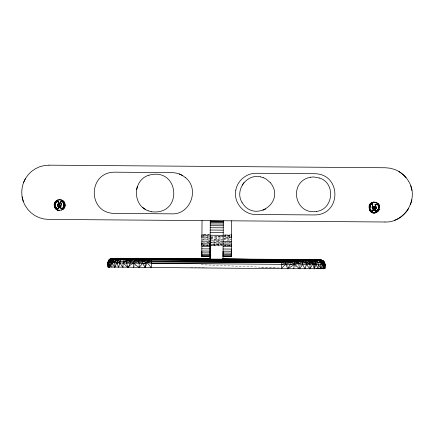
<?xml version="1.0" encoding="UTF-8"?>
<svg xmlns="http://www.w3.org/2000/svg" width="434" height="434" viewBox="0 0 434 434"><rect width="100%" height="100%" fill="white"/><g stroke="black" fill="none" stroke-linecap="round" stroke-linejoin="round"><path stroke-width="0.33" stroke-dasharray="2.17 1.63" d="M287.693 266.221L287.699 264.979M295.207 266.85L296.682 265.565M133.824 266.53L135.945 264.962M226.96 240.349L231.403 239.373L223.803 238.467M223.792 239.177L231.414 237.599L223.814 236.828M222.506 239.394L210.121 241.092L222.485 242.053M203.117 245.253L207.561 244.651M222.474 243.691L210.11 242.861L222.496 241.271M223.814 236.025L231.436 235.217M208.228 240.349L209.497 240.214M210.805 237.371L222.528 236.161M209.513 238.358L201.897 239.145L209.503 240.073M223.803 238.331L231.42 237.599L223.803 237.539M223.765 242.899L231.382 242.167L223.77 242.107M208.206 243.024L209.476 242.915M223.814 236.714L231.43 236.156L223.825 235.597M222.468 244.445L210.094 245.248L222.458 245.573M210.11 242.861L222.485 242.139M210.75 244.277L222.468 243.762M223.825 235.526L230.801 235.239M209.541 234.745L203.193 234.946L209.535 235.044M210.745 245.232L222.463 244.96L210.099 244.304L222.468 244.402M203.112 245.4L209.459 245.259M209.541 234.723L201.929 234.745L209.535 235.396M231.436 234.886L223.825 234.903L230.801 235.19M210.089 245.573L222.458 245.59M203.188 235.396L209.535 235.445M223.814 236.096L231.425 236.156M210.81 236.666L222.528 236.758M203.172 237.382L209.519 237.431M210.799 237.441L222.517 237.534M210.799 238.299L222.517 238.391M203.161 239.15L209.503 239.199M210.137 239.205L222.506 239.302M203.139 242.807L209.481 242.856M210.767 242.866L222.479 242.953M223.749 244.95L231.36 245.009L223.743 245.546L231.36 245.411L225.024 244.635M190.645 267.333L206.242 267.452M261.165 267.87L276.756 267.995M223.743 245.601L231.355 245.736M201.848 245.427L209.454 245.563M201.257 264.735L280.158 267.973M221.232 235.998L222.528 236.063M203.117 244.852L209.459 245.21M210.783 240.203L222.496 241.136M203.188 236.042L209.524 236.606M201.853 244.781L209.459 245.514M201.908 237.371L209.513 238.223M229.483 241.944L230.752 242.091M223.787 239.384L231.393 240.311M217.326 235.993L222.528 236.676M201.929 234.989L209.53 236.535M210.148 238.293L222.496 241.044M206.307 242.015L209.481 242.72M121.515 260.66L122.686 260.932M201.918 235.928L209.513 238.114M300.23 264.952L301.283 265.689M216.637 237.588L216.637 241.901"/><path stroke-width="0.65" d="M201.783 254.378L210.023 254.443L210.007 256.456L201.761 256.391L202.043 220.591M201.929 234.989L201.908 237.371M210.007 256.456L210.013 255.55L201.772 255.485L201.761 256.391M231.317 251.237L231.273 256.619L223.027 256.554L223.071 251.172L231.317 251.237L231.333 249.067L223.092 249.002M231.273 256.619L231.539 220.819M231.36 245.009L231.355 245.736L231.365 244.467M231.436 235.217L231.436 234.886L231.414 237.599M303.914 260.102L305.503 261.149L306.361 264.49L309.952 268.836C309.941 265.993 310.527 262.418 308.004 260.384L113.388 258.762L109.064 259.923L108.625 260.508L108.099 261.919L107.941 267.029L281.541 268.695L324.92 268.695C327.925 256.423 313.793 260.557 307.017 259.651L112.867 258.528L110.225 258.962C107.317 260.546 108.061 264.398 108.381 267.078C107.605 263.839 108.901 257.427 113.388 258.762L281.606 260.259L285.556 260.015L285.963 264.387L287.715 268.744L294.561 264.442L302.514 262.993L309.675 263.009L315.881 264.49L324.898 264.377C323.086 256.478 312.626 261.599 307.044 260.107M56.089 209.215L57.717 210.17L59.566 210.512L56.859 209.763L57.18 208.683L54.261 205.987C52.899 199.591 62.897 197.318 64.72 203.269C67.487 210.365 55.281 213.457 54.261 205.987L56.187 202.412L58.264 201.365L59.241 204.061L60.673 205.282L59.067 205.271M139.482 258.897L151.417 259.055L151.352 267.697L147.007 262.565L142.781 261.111L138.717 260.449L130.46 261.669L126.592 263.107L108.028 262.706L108.625 260.508L109.601 259.358L110.909 258.621L112.791 258.339L210.533 259.261L210.175 235.239L223.195 235.337M210.164 241.467L210.533 259.261L209.98 259.011L210.045 251.069M210.289 220.656L210.056 251.069L201.81 251.009L201.772 255.485M223.309 220.754L223.011 259.358L321.35 260.042M378.323 208.938L378.567 207.539L379.576 206.606L378.345 206.139L378.947 204.832L377.748 203.378L377.206 204.354C378.703 205.922 379.05 208.439 377.64 210.181L376.761 210.745L377.645 210.181L379.576 206.606L378.415 204.051L376.126 202.423L373.327 202.157L371.553 202.786L369.551 204.756L369.942 208.184L371.482 212.183L373.49 210.278L377.683 211.689L373.49 210.278L372.502 208.819L372.54 203.698C369.594 204.506 370.099 207.886 369.513 210.181C374.721 218.416 385.088 206.459 376.126 202.423C362.797 199.895 370.934 221.47 379.311 209.4C378.085 212.768 373.424 213.973 370.712 211.635M61.427 210.197L63.738 208.608C66.066 205.803 64.937 201.267 61.503 200.003M108.473 262.744L109.699 267.138L111.939 262.858L114.782 261.431L117.538 260.796C120.549 262.017 123.853 261.626 126.94 260.937C131.833 261.241 135.435 264.783 139.124 267.588L139.168 263.248L138.484 261.756L139.07 259.472L139.726 258.881M108.299 261.225L109.943 260.617L110.887 259.467C115.167 260.774 119.665 259.179 124.151 259.733C130.623 258.989 137.068 259.852 143.556 258.919L142.987 259.95L142.65 263.281L145.178 267.642L145.216 263.308L147.007 262.565L151.395 261.87L281.601 261.024L293.297 260.064L293.943 260.666L294.496 262.955L293.764 268.776M201.848 245.427L201.87 242.796M209.98 259.011L210.045 250.95M210.078 246.919L210.116 242.861L210.533 259.261L117.625 258.653C114.777 259.83 111.446 260.264 109.363 262.782L109.699 267.138C110.681 264.322 110.16 260.199 113.388 258.762M210.273 221.644L210.278 221.21L223.298 221.329L223.288 222.723L210.268 222.626M223.293 221.747L223.298 221.307L210.278 221.232L210.278 221.709L223.293 221.807M272.08 259.543L308.33 259.754M58.894 202.542L56.93 200.367L54.934 202.336L56.187 202.412L54.272 204.105L55.509 203.654C54.966 205.461 55.606 207.598 57.18 208.683L60.793 206.904L61.666 204.403L60.402 202.022L61.872 201.403L62.355 200.41L59.648 199.662L56.93 200.367L54.934 202.336L58.264 201.365L56.93 200.367M116.345 258.545L115.01 258.805L113.345 260.085L111.939 262.858L114.836 267.263L114.782 261.431L115.433 260.129L116.42 259.163L119.35 258.892L114.782 261.431L110.936 261.344L109.498 259.961M133.325 267.528L133.374 263.188L135.153 259.429L136.016 258.843M223.027 256.554L231.273 256.391M111.869 267.198L111.939 262.858M375.877 211.309L375.139 209.579L376.365 207.875L375.171 206.969L373.403 206.801L372.09 207.132L372.502 208.819L372.09 207.132L372.323 206.465L374.428 206.438L375.171 206.969L375.215 210.973L377.645 210.181L378.508 208.249M123.104 258.675C120.994 258.832 120.006 261.149 119.925 263.009L122.93 267.398C123.229 264.566 122.355 260.216 125.562 258.707L147.468 258.952L147.007 262.565L145.178 267.642M108.549 261.577L108.625 260.508L109.059 260.476M135.153 259.429L126.94 260.937L123.115 263.058L127.889 267.463C130.281 265.055 129.896 261.626 131.741 259.065L132.462 258.8L128.252 259.022L126.94 260.937L126.592 263.107L142.65 263.281L147.007 262.565L151.385 263.357L281.59 262.185L297.588 260.357L314.742 260.096L316.581 260.704L317.916 262.31L318.393 264.485L318.041 268.825L314.683 261.149L312.485 260.107M371.482 212.183L373.484 210.089L372.329 211.287L370.386 209.53L369.513 210.181L369.952 206.763M324.334 262.201L323.569 264.431L323.167 268.776C322.31 265.749 322.706 261.691 319.402 260.053L323.373 261.035L324.334 262.201L324.898 264.377L324.48 268.738L322.337 260.628L320.596 259.999L322.337 260.628L324.334 262.201L324.48 268.738M384.969 221.996L48.613 219.409L43.905 218.964L39.353 217.705L35.078 215.671L31.226 212.931L27.912 209.562L25.264 205.667C20.49 197.399 20.691 186.766 25.476 178.548L23.441 182.817M148.819 175.217C132.478 180.11 132.294 205.743 148.547 210.897M384.931 221.996C404.987 222.968 419.369 198.539 408.736 181.493L408.768 181.493C405.53 176.047 400.56 171.707 394.614 169.461L390.09 168.202L385.349 167.752L49.031 165.164M373.49 210.278L373.403 206.801L372.323 206.465L372.887 203.785L369.551 204.756L370.419 205.423L369.893 207.474M324.453 264.404L324.209 262.917L320.84 260.324L320.249 260.671L320.021 262.293L321.003 268.803L318.393 264.485M55.764 207.11L54.89 207.761L56.859 209.763L58.872 207.859L57.467 205.423L57.706 204.045L59.241 204.061L58.899 202.184L58.905 205.911L60.793 206.904L60.391 208.239L63.738 208.608L63.418 207.17L63.89 204.409L62.355 200.41L60.342 202.374L61.666 204.403M114.836 267.263L118.314 259.641L115.01 258.805L112.156 259.51L109.943 260.617L109.363 262.782L108.744 261.263M136.504 189.663L137.388 186.474M411.85 199.792L410.591 204.349M321.003 268.803L322.256 264.452M119.925 263.009L118.547 267.328L117.061 262.961L114.782 261.431M309.909 260.107C313.771 260.861 312.995 266.123 314.33 268.836L315.881 264.49L317.916 262.31L320.021 262.293L322.023 262.966L323.569 264.431M375.068 205.282L375.524 204.273M60.885 208.287L60.624 205.466L59.073 204.143L57.554 204.371L57.706 204.045M260.302 176.817C246.49 173.622 234.512 190.45 242.058 202.456M316.663 260.085L318.605 260.688L320.021 262.293L322.337 260.628L320.2 260.026L320.84 260.324M321.491 260.492L321.659 260.205L322.755 260.568L320.194 259.933L321.659 260.205L323.905 261.545L321.659 260.205L318.209 259.863L223 259.109M58.769 204.864L59.241 204.061L57.554 204.371M309.952 268.836L312.979 263.742L317.916 262.31C314.221 260.308 309.773 261.062 306.225 263.004L302.162 261.68L289.467 260.037L285.773 260.612L281.606 260.259L151.412 259.581C145.737 259.684 139.819 258.214 134.518 261.024L127.504 259.782L123.294 261.572M287.715 268.744L290.308 264.42L289.766 260.313M320.525 264.469L323.471 261.604L323.373 261.035L322.077 260.275M375.269 209.438L373.853 208.521L372.323 206.465L375.171 206.969L373.674 208.439L375.269 209.438L376.37 207.875L376.148 206.492L374.998 204.544L377.748 203.378M151.385 263.357L294.561 264.442L299.569 268.803L302.634 264.48L302.162 261.68L301.277 260.367L300.556 260.091M25.438 178.548L28.215 174.696L31.546 171.376L35.48 168.696L39.744 166.732L44.355 165.544L49.069 165.164M242.194 185.096L243.946 182.633M375.139 209.579L376.365 207.875L374.428 206.438M211.564 259.396L214.412 259.402M139.124 267.588L142.65 263.281L145.216 263.308M109.384 260.096L111.321 258.588L116.328 258.279L210.533 259.261L210.099 244.304M63.066 209.269L64.286 207.837M61.557 208.58L63.022 207.761L63.7 206.519L63.89 204.409L63.06 202.461L63.793 201.631L62.355 200.41M394.256 220.434L394.224 220.434C400.175 218.242 405.237 214.011 408.562 208.618L408.524 208.618M54.261 205.987L55.264 205.054M109.064 259.923L110.909 258.621L112.791 258.339M119.399 259.244L121.053 259.244L123.082 258.257M290.308 264.42C296.314 262.494 302.883 260.655 309.198 261.697L310.983 260.389M242.047 202.456C254.649 223.738 285.952 202.19 270.534 182.833M60.342 202.374L61.872 201.403L63.06 202.461M126.592 263.107L127.889 267.463C134.019 259.787 143.551 262.657 151.412 259.581L281.601 261.024L298.668 263.709L304.76 260.378M56.154 200.904L57.793 199.976M370.777 203.324L372.415 202.396L374.271 202.081M301.277 260.367C294.16 261.848 286.011 261.805 281.541 268.695L281.606 259.982L151.417 259.055L138.717 260.449M372.54 203.698L369.551 204.756M57.18 208.683L58.867 207.859L60.624 205.466L59.057 205.315M117.061 262.961L120.126 261.528M262.961 210.246L265.711 208.993M112.401 258.545L111.484 258.876L110.909 258.621M281.574 264.36L285.946 262.901L290.21 262.244M117.538 260.796L121.075 259.689M305.503 261.149L308.004 260.384M110.225 258.962L112.797 258.431M148.813 175.217C179.573 166.569 183.452 215.432 151.726 211.776M310.69 177.208C288.29 181.087 294.03 215.101 316.457 211.445M316.446 211.439C333.453 209.492 335.949 183.191 319.625 178.059M322.099 261.094C313.88 258.572 306.957 267.447 298.668 263.709L297.588 260.357L297.008 260.08L293.943 260.666M120.506 258.263L119.328 258.507L122.003 258.507M115.439 258.447L116.328 258.279M139.07 259.472L142.987 259.95L147.072 261.149L151.406 260.557L281.601 261.024M121.053 259.244L122.789 259.033M62.404 208.727L63.738 208.608L63.022 207.761L63.95 205.119L63.445 203.063L63.793 201.631L64.72 203.269L64.943 206.069M315.366 259.847L313.636 260.004L314.807 260.15M374.998 204.544L377.206 204.354L378.947 204.832M310.679 177.208L313.706 176.963L319.636 178.059M109.601 259.358L110.03 259.331M143.253 259.19L147.468 258.952M125.003 258.979L129.104 258.756M303.089 259.733L304.321 259.673M221.736 259.451L221.014 259.499M109.693 266.948L107.941 267.029L108.099 261.919L108.272 265.087M226.109 259.543L227.514 259.527M205.396 259.38L207.767 259.342L151.417 259.055M114.782 258.507L112.867 258.528L110.887 259.467L110.648 259M135.983 258.29L210.376 258.838M302.634 264.48L304.999 268.825L306.361 264.49L309.979 264.496L312.979 263.742L314.325 264.496L315.881 264.49M227.172 259.494L223.239 259.472L227.725 259.51M225.946 259.483L223.239 259.472L225.262 259.51M213.707 259.386L210.539 259.364L211.949 259.386M398.922 171.49L402.736 174.229L406.088 177.598M410.738 185.795L411.926 190.369M22.074 196.792L23.262 201.371M210.262 223.96L223.282 224.058M210.246 225.669L223.266 225.772M210.235 227.714L223.255 227.817M210.219 230.036L223.233 230.134M210.197 232.564L223.217 232.667M201.886 241.136L210.132 241.201M223.152 241.299L231.398 241.364M201.864 243.832L210.11 243.897M223.13 243.995L231.376 244.06M201.843 246.425L210.089 246.485M223.109 246.588L231.355 246.653M201.826 248.839L210.072 248.904M201.794 252.87L210.04 252.935M223.06 253.038L231.3 253.098M223.043 254.541L231.289 254.606M223.033 255.653L231.279 255.713M201.767 256.163L210.007 256.228M222.582 258.93L281.574 259.386M281.574 259.635L295.223 259.749M151.385 258.382L202.917 258.876M222.582 259.065L248.346 259.315M125.562 258.707L138.158 258.876M147.435 258.355L210.533 259.261L210.094 245.248L210.132 246.875M223.016 259.499L224.703 259.532M219.007 259.483L216.902 259.413M316.164 268.429L324.92 268.695L324.898 264.339M215.188 259.429L215.817 259.445L211.922 259.418M207.235 259.348L208.711 259.391M143.372 258.387L144.674 258.458M296.975 259.527L300.03 259.738M324.203 262.82L324.648 262.852M313.657 260.384L316.581 260.704M285.773 260.612L298.473 262.288M125.947 258.257L127.656 258.447M285.946 262.901L281.59 262.185L151.395 261.87L147.072 261.149M309.198 261.697L315.686 263.004M134.518 261.024L138.484 261.756L142.65 263.281M319.598 260.129L317.325 259.89L318.171 260.237M132.435 258.273L133.509 258.507M54.89 207.761L56.626 208.239L56.859 209.763M260.297 176.817L263.221 177.625M185.367 177.549C181.662 174.473 176.963 172.721 172.152 172.623L114.652 172.179C87.668 172.119 87.359 213.056 114.337 213.409L171.837 213.848C190.314 214.906 200.031 188.839 185.361 177.549M148.536 210.897L151.737 211.776M318.22 260.069L320.249 260.671M321.328 261.653L323.026 262.255M373.674 208.439L373.403 206.801M263.21 177.625L265.95 178.922L270.539 182.833M179.193 173.92L182.437 175.461M142.862 207.555L145.558 209.476M58.986 205.597L60.793 206.904M289.435 259.451L289.733 259.706M57.874 206.4L58.872 207.859L57.467 205.423M323.466 261.507L324.209 262.917M60.402 202.022L60.82 203.286M298.668 263.709L299.569 268.803M210.197 248.834L210.533 259.261M314.325 264.496L314.33 268.836M235.803 190.146C233.259 202.249 243.555 214.705 255.914 214.494L314.498 214.944C341.482 215.009 341.797 174.072 314.813 173.719L256.228 173.269C246.501 173.095 237.463 180.56 235.798 190.146"/></g></svg>
